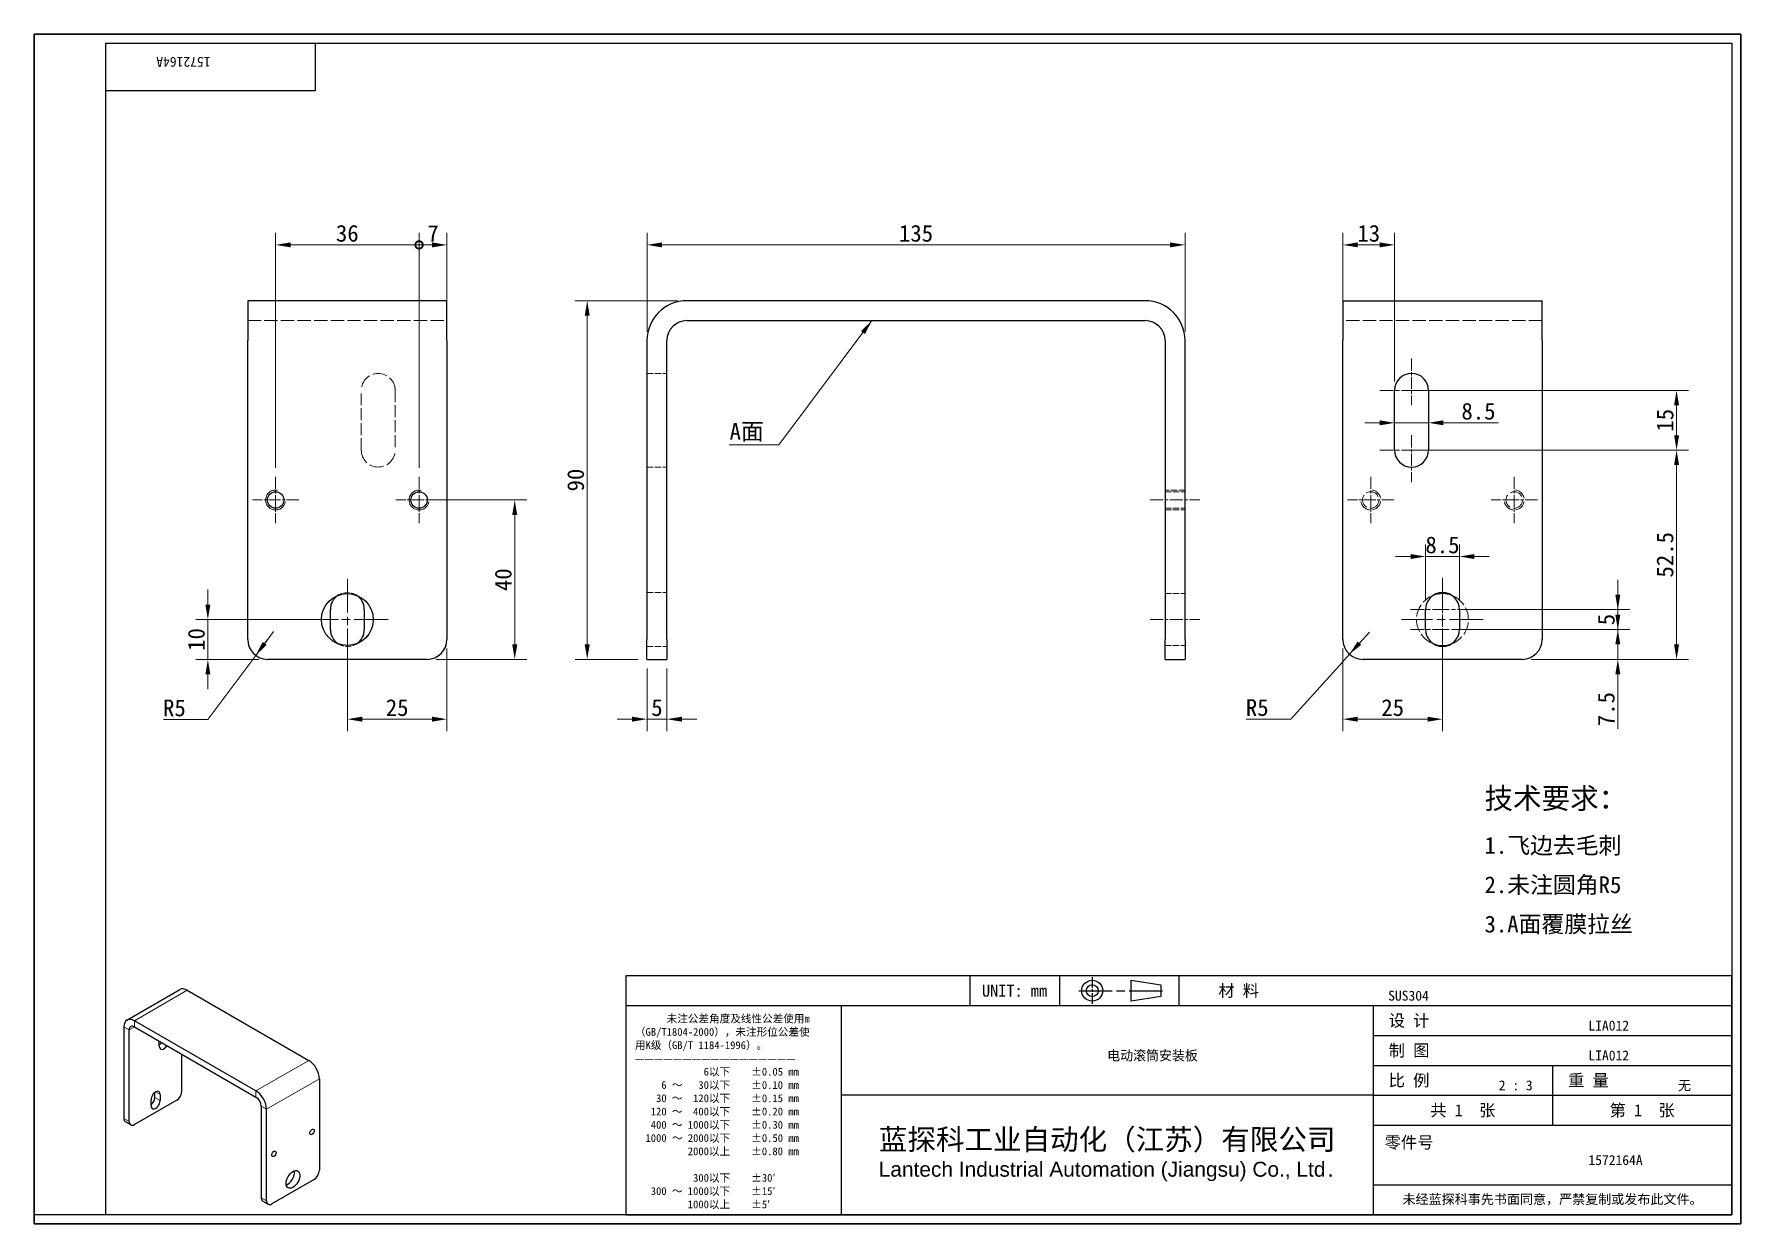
# Model space of a CAD drawing. Header units: millimetres. Extents: x 9 to 437, y 8 to 307.
import ezdxf
from ezdxf.enums import TextEntityAlignment as Align

# ---------------------------------------------------------------- set-up
doc = ezdxf.new("R2018")
doc.units = ezdxf.units.MM
doc.header["$LTSCALE"] = 1.5
doc.linetypes.add('CHAIN', pattern=[0.3543, 0.2362, -0.0295, 0.0591, -0.0295])
doc.linetypes.add('DASHED', pattern=[0.2067, 0.1654, -0.0413])
for name, color, linetype, lineweight in [('1', 7, 'Continuous', 18), ('可见 (ISO)', 7, 'Continuous', 25), ('可见窄的 (ISO)', 7, 'Continuous', 18), ('图框 (ISO)', 7, 'Continuous', 35), ('标题 (ISO)', 7, 'Continuous', 25)]:
    doc.layers.add(name, color=color, linetype=linetype, lineweight=lineweight)
for name, color, linetype, lineweight, true_color in [('中心标记 (ISO)', 1, 'CHAIN', 18, 0xff0000), ('中心线 (ISO)', 1, 'CHAIN', 18, 0xff0000), ('尺寸 (ISO)', 7, 'Continuous', 18, 0x008000), ('符号 (ISO)', 7, 'Continuous', 18, 0x008000), ('隐藏 (ISO)', 5, 'DASHED', 18, 0x0000ff)]:
    doc.layers.add(name, color=color, linetype=linetype, lineweight=lineweight, true_color=true_color)
doc.styles.get("Standard").update_dxf_attribs({"font": 'simfang.ttf'})
doc.styles.add('文本样式164', font='SimSun.ttf')
doc.styles.add('最新国标', font='simfang.ttf')
doc.styles.add('注释文本 (ISO)', font='simfang.ttf')
doc.dimstyles.new('默认 (GB)', dxfattribs={"dimscale": 1.5, "dimtxt": 2.8, "dimasz": 2.5, "dimexe": 2, "dimexo": 1.5, "dimgap": 0.5, "dimtad": 1, "dimtoh": 1, "dimdsep": 46, "dimtxsty": '最新国标', "dimcen": 0.09, "dimdle": 10, "dimclrd": 256, "dimclre": 256, "dimclrt": 256, "dimaunit": 1, "dimadec": 3, "dimazin": 2, "dimtfac": 0.535714, "dimtdec": 3, "dimtmove": 0, "dimatfit": 3, "dimfxl": 0, "dimtolj": 1, "dimlwd": -1, "dimlwe": -1, "dimarcsym": 0})
doc.dimstyles.new('默认 (GB)$7', dxfattribs={"dimscale": 1.5, "dimtxt": 2.8, "dimasz": 2.5, "dimexe": 2, "dimexo": 1.5, "dimgap": 0.5, "dimtad": 1, "dimtoh": 1, "dimdsep": 46, "dimtxsty": '最新国标', "dimcen": 0.09, "dimdle": 10, "dimclrd": 256, "dimclre": 256, "dimclrt": 256, "dimaunit": 1, "dimadec": 3, "dimazin": 2, "dimtfac": 0.535714, "dimtdec": 3, "dimtmove": 0, "dimatfit": 3, "dimfxl": 0, "dimtolj": 1, "dimlwd": -1, "dimlwe": -1, "dimarcsym": 0})

# ---------------------------------------------------------------- blocks, each defined once
blk = doc.blocks.new('图框 最新国标')
at = {"layer": '图框 (ISO)'}
for p, q in [((6, 7), (6, 204.5)), ((6, 204.5), (291.5, 204.5)), ((291.5, 204.5), (291.5, 5.5)), ((6, 7), (6, 5.5)), ((6, 7), (6, 5.5)), ((291.5, 5.5), (6, 5.5))]:
    blk.add_line(p, q, dxfattribs=at)
at = {"layer": '图框 (ISO)', "color": 7, "linetype": 'Continuous', "lineweight": 25}
for p, q in [((18, 203), (290, 203)), ((18, 7), (18, 203)), ((18, 203), (290, 203)), ((53, 203), (53, 195)), ((290, 203), (290, 7)), ((290, 203), (290, 7)), ((53, 195), (18, 195)), ((290, 7), (6, 7)), ((290, 7), (18, 7))]:
    blk.add_line(p, q, dxfattribs=at)
at = {"layer": '图框 (ISO)', "lineweight": 30}
blk.add_attdef('零件代号', text='', height=2.5, rotation=180, dxfattribs=at).set_placement((35.5, 199), align=Align.MIDDLE_CENTER)
blk = doc.blocks.new('标题栏 最新国标')
at = {"layer": '标题 (ISO)'}
for p, q in [((381.98, -183.84), (196.98, -183.84)), ((196.98, -183.84), (196.98, -223.84)), ((254.48, -183.84), (254.48, -188.84)), ((269.48, -183.84), (269.48, -188.84)), ((281.48, -188.09), (281.48, -184.59)), ((281.48, -184.59), (286.48, -185.34)), ((286.48, -185.34), (286.48, -187.34)), ((289.48, -183.84), (289.48, -188.84)), ((381.98, -223.84), (381.98, -183.84)), ((383.48, -183.84), (383.48, -225.34)), ((286.48, -187.34), (281.48, -188.09)), ((196.98, -188.84), (381.98, -188.84)), ((232.98, -188.84), (232.98, -223.84)), ((321.98, -188.84), (321.98, -223.84)), ((321.98, -193.84), (381.98, -193.84)), ((321.98, -198.84), (381.98, -198.84)), ((351.98, -198.84), (351.98, -208.84)), ((321.98, -203.84), (232.98, -203.84)), ((321.98, -203.84), (381.98, -203.84)), ((321.98, -208.84), (381.98, -208.84)), ((321.98, -218.84), (381.98, -218.84)), ((196.98, -223.84), (381.98, -223.84)), ((383.48, -225.34), (196.98, -225.34))]:
    blk.add_line(p, q, dxfattribs=at)
at = {"layer": '标题 (ISO)', "linetype": 'CHAIN', "ltscale": 5.000333}
blk.add_line((274.98, -184.09), (274.98, -188.59), dxfattribs=at)
at = {"layer": '标题 (ISO)', "linetype": 'CHAIN', "ltscale": 15.834605}
blk.add_line((272.73, -186.34), (286.98, -186.34), dxfattribs=at)
at = {"layer": '标题 (ISO)'}
for radius in [1.75, 1]:
    blk.add_circle((274.98, -186.34), radius, dxfattribs=at)
at = {"layer": '1', "style": '文本样式164'}
for s, p in [('UNIT: mm', (261.98, -186.34)), ('材 料', (299.48, -186.34)), ('设 计', (327.98, -191.34)), ('制 图', (327.98, -196.34)), ('比 例', (327.98, -201.34)), ('重 量', (357.98, -201.34)), ('共 1  张', (336.98, -206.34)), ('第 1  张', (366.98, -206.34))]:
    blk.add_text(s, height=2, dxfattribs=at).set_placement(p, align=Align.MIDDLE_CENTER)
at = {"layer": '标题 (ISO)', "style": '注释文本 (ISO)'}
for s, insert, char_height, attachment_point, line_spacing_factor in [('\\fSimSun|b0|i0;{\\H1.3000;      未注公差角度及线性公差使用m\\P}\\fSimSun|b0|i0;{\\H1.3000;（GB/T1804-2000），未注形位公差使\\P}\\fSimSun|b0|i0;{\\H1.3000;用K级（GB/T 1184-1996）。\\P}\\fSimSun|b0|i0;{\\H1.3000;—————————————————\\P}\\fSimSun|b0|i0;{\\H1.3000;             6以下    ±0.05 mm\\P}\\fSimSun|b0|i0;{\\H1.3000;     6 ～   30以下    ±0.10 mm\\P}\\fSimSun|b0|i0;{\\H1.3000;    30 ～  120以下    ±0.15 mm\\P}\\fSimSun|b0|i0;{\\H1.3000;   120 ～  400以下    ±0.20 mm\\P}\\fSimSun|b0|i0;{\\H1.3000;   400 ～ 1000以下    ±0.30 mm\\P}\\fSimSun|b0|i0;{\\H1.3000;  1000 ～ 2000以下    ±0.50 mm\\P}\\fSimSun|b0|i0;{\\H1.3000;          2000以上    ±0.80 mm\\P}\\fSimSun|b0|i0;{\\H1.3000;\\P}\\fSimSun|b0|i0;{\\H1.3000;           300以下    ±30′\\P}\\fSimSun|b0|i0;{\\H1.3000;   300 ～ 1000以下    ±15′\\P}\\fSimSun|b0|i0;{\\H1.3000;          1000以上    ±5′}', (198.48, -206.63), 1.3, 4, 1.023913), ('\\pxsm0.94;\\fMicrosoft YaHei|b0|i0;{\\H3.5000;蓝探科工业自动化（江苏）有限公司\\P}\\fArial|b0|i0;{\\H2.5000;Lantech Industrial Automation (Jiangsu) Co., Ltd}\\fFangSong|b0|i0;{\\H2.5000;.}', (277.48, -213.84), 2, 5, 0.978695)]:
    blk.add_mtext(s, dxfattribs=dict(at, insert=insert, char_height=char_height, attachment_point=attachment_point, line_spacing_factor=line_spacing_factor))
at = {"layer": '标题 (ISO)', "attachment_point": 5, "style": '注释文本 (ISO)'}
for s, insert, char_height in [('\\fFangSong|b0|i0;零件号', (327.98, -211.84), 2), ('\\fSimSun|b0|i0;{\\H1.6000;未经蓝探科事先书面同意，严禁复制或发布此文件。}', (351.98, -221.34), 1.6)]:
    blk.add_mtext(s, dxfattribs=dict(at, insert=insert, char_height=char_height))
at = {"layer": '标题 (ISO)', "lineweight": 30, "flags": 104}
for tag, height, p in [('材料', 2, (324.48, -186.34)), ('设计人', 2, (357.98, -191.34)), ('库存编号', 3.5, (277.48, -196.34)), ('设计人', 2, (357.98, -196.34)), ('视图比例', 2, (342.98, -201.34)), ('质量\\P3;', 2, (372.98, -201.34)), ('零件代号', 3.5, (357.98, -213.84))]:
    blk.add_attdef(tag, text='', height=height, dxfattribs=at).set_placement(p, align=Align.MIDDLE_CENTER)
blk = doc.blocks.new('*D5')
at = {"layer": 'Defpoints', "color": 0, "transparency": 16777216}
for p in [(297.78, 253.87), (162.78, 229.87), (297.78, 229.87)]:
    blk.add_point(p, dxfattribs=at)
at = {"layer": '尺寸 (ISO)', "color": 116, "true_color": 0x00803f, "transparency": 16777216}
for p, q in [((162.78, 232.12), (162.78, 256.87)), ((166.53, 253.87), (294.03, 253.87)), ((297.78, 232.12), (297.78, 256.87))]:
    blk.add_line(p, q, dxfattribs=at)
for points in [[(166.53, 254.5), (166.53, 253.25), (162.78, 253.87)], [(294.03, 254.5), (294.03, 253.25), (297.78, 253.87)]]:
    blk.add_solid(points, dxfattribs=at)
at = {"layer": '尺寸 (ISO)', "transparency": 16777216, "insert": (230.28, 256.75), "char_height": 4.2, "attachment_point": 5, "style": '最新国标'}
blk.add_mtext('\\A1;135', dxfattribs=at)
blk = doc.blocks.new('*D6')
at = {"layer": 'Defpoints', "color": 0, "transparency": 16777216}
for p in [(162.78, 149.87), (167.78, 149.87), (167.78, 134.87)]:
    blk.add_point(p, dxfattribs=at)
at = {"layer": '尺寸 (ISO)', "color": 116, "true_color": 0x00803f, "transparency": 16777216}
for p, q in [((162.78, 147.62), (162.78, 131.87)), ((167.78, 147.62), (167.78, 131.87)), ((159.03, 134.87), (155.28, 134.87)), ((162.78, 134.87), (167.78, 134.87)), ((171.53, 134.87), (175.28, 134.87))]:
    blk.add_line(p, q, dxfattribs=at)
for points in [[(159.03, 135.5), (159.03, 134.25), (162.78, 134.87)], [(171.53, 135.5), (171.53, 134.25), (167.78, 134.87)]]:
    blk.add_solid(points, dxfattribs=at)
at = {"layer": '尺寸 (ISO)', "transparency": 16777216, "insert": (165.28, 137.75), "char_height": 4.2, "attachment_point": 5, "style": '最新国标'}
blk.add_mtext('\\A1;5', dxfattribs=at)
blk = doc.blocks.new('*D7')
at = {"layer": 'Defpoints', "color": 0, "transparency": 16777216}
for p in [(172.78, 239.87), (147.78, 149.87), (162.78, 149.87)]:
    blk.add_point(p, dxfattribs=at)
at = {"layer": '尺寸 (ISO)', "color": 116, "true_color": 0x00803f, "transparency": 16777216}
for p, q in [((170.53, 239.87), (144.78, 239.87)), ((147.78, 236.12), (147.78, 153.62)), ((160.53, 149.87), (144.78, 149.87))]:
    blk.add_line(p, q, dxfattribs=at)
for points in [[(147.15, 236.12), (148.4, 236.12), (147.78, 239.87)], [(147.15, 153.62), (148.4, 153.62), (147.78, 149.87)]]:
    blk.add_solid(points, dxfattribs=at)
at = {"layer": '尺寸 (ISO)', "transparency": 16777216, "insert": (144.9, 194.87), "char_height": 4.2, "attachment_point": 5, "rotation": 90, "style": '最新国标'}
blk.add_mtext('\\A1;90', dxfattribs=at)
blk = doc.blocks.new('_DotSmall')
at = {"color": 0, "linetype": 'ByBlock', "const_width": 0.5}
blk.add_lwpolyline([(-0.0625, 0, 1), (0.0625, 0, 1)], format="xyb", close=True, dxfattribs=at)
blk = doc.blocks.new('*D8')
at = {"layer": 'Defpoints', "color": 0, "transparency": 16777216}
for p in [(105.59, 253.87), (69.59, 195.69), (105.59, 195.69)]:
    blk.add_point(p, dxfattribs=at)
at = {"layer": '尺寸 (ISO)', "color": 116, "true_color": 0x00803f, "transparency": 16777216}
for p, q in [((69.59, 197.94), (69.59, 256.87)), ((73.34, 253.87), (105.59, 253.87)), ((105.59, 197.94), (105.59, 256.87))]:
    blk.add_line(p, q, dxfattribs=at)
blk.add_solid([(73.34, 254.5), (73.34, 253.25), (69.59, 253.87)], dxfattribs=at)
at = {"layer": '尺寸 (ISO)', "color": 116, "true_color": 0x00803f, "transparency": 16777216, "xscale": 3.75, "yscale": 3.75, "zscale": 3.75}
blk.add_blockref('_DotSmall', (105.59, 253.87), dxfattribs=at)
at = {"layer": '尺寸 (ISO)', "transparency": 16777216, "insert": (87.58, 256.75), "char_height": 4.2, "attachment_point": 5, "style": '最新国标'}
blk.add_mtext('\\A1;36', dxfattribs=at)
blk = doc.blocks.new('*D10')
at = {"layer": 'Defpoints', "color": 0, "transparency": 16777216}
for p in [(112.59, 253.87), (112.59, 229.87), (105.59, 195.69)]:
    blk.add_point(p, dxfattribs=at)
at = {"layer": '尺寸 (ISO)', "color": 116, "true_color": 0x00803f, "transparency": 16777216}
for p, q in [((105.59, 197.94), (105.59, 256.87)), ((105.59, 253.87), (108.84, 253.87)), ((112.59, 232.12), (112.59, 256.87))]:
    blk.add_line(p, q, dxfattribs=at)
blk.add_solid([(108.84, 254.5), (108.84, 253.25), (112.59, 253.87)], dxfattribs=at)
at = {"layer": '尺寸 (ISO)', "color": 116, "true_color": 0x00803f, "transparency": 16777216, "xscale": 3.75, "yscale": 3.75, "zscale": 3.75, "rotation": 180}
blk.add_blockref('_DotSmall', (105.59, 253.87), dxfattribs=at)
at = {"layer": '尺寸 (ISO)', "transparency": 16777216, "insert": (109.11, 256.75), "char_height": 4.2, "attachment_point": 5, "style": '最新国标'}
blk.add_mtext('\\A1;7', dxfattribs=at)
blk = doc.blocks.new('*D11')
at = {"layer": 'Defpoints', "color": 0, "transparency": 16777216}
for p in [(105.59, 189.87), (129.59, 189.87), (107.59, 149.87)]:
    blk.add_point(p, dxfattribs=at)
at = {"layer": '尺寸 (ISO)', "color": 116, "true_color": 0x00803f, "transparency": 16777216}
for p, q in [((107.84, 189.87), (132.59, 189.87)), ((129.59, 153.62), (129.59, 186.12)), ((109.84, 149.87), (132.59, 149.87))]:
    blk.add_line(p, q, dxfattribs=at)
for points in [[(128.97, 186.12), (130.22, 186.12), (129.59, 189.87)], [(128.97, 153.62), (130.22, 153.62), (129.59, 149.87)]]:
    blk.add_solid(points, dxfattribs=at)
at = {"layer": '尺寸 (ISO)', "transparency": 16777216, "insert": (126.72, 169.87), "char_height": 4.2, "attachment_point": 5, "rotation": 90, "style": '最新国标'}
blk.add_mtext('\\A1;40', dxfattribs=at)
blk = doc.blocks.new('*D12')
at = {"layer": 'Defpoints', "color": 0, "transparency": 16777216}
for p in [(87.59, 159.87), (52.59, 149.87), (67.59, 149.87)]:
    blk.add_point(p, dxfattribs=at)
at = {"layer": '尺寸 (ISO)', "color": 116, "true_color": 0x00803f, "transparency": 16777216}
for p, q in [((52.59, 163.62), (52.59, 167.37)), ((85.34, 159.87), (49.59, 159.87)), ((52.59, 159.87), (52.59, 156.12)), ((52.59, 156.12), (52.59, 153.62)), ((52.59, 149.87), (52.59, 153.62)), ((65.34, 149.87), (49.59, 149.87)), ((52.59, 146.12), (52.59, 142.37))]:
    blk.add_line(p, q, dxfattribs=at)
for points in [[(51.97, 163.62), (53.22, 163.62), (52.59, 159.87)], [(51.97, 146.12), (53.22, 146.12), (52.59, 149.87)]]:
    blk.add_solid(points, dxfattribs=at)
at = {"layer": '尺寸 (ISO)', "transparency": 16777216, "insert": (49.72, 154.87), "char_height": 4.2, "attachment_point": 5, "rotation": 90, "style": '最新国标'}
blk.add_mtext('\\A1;10', dxfattribs=at)
blk = doc.blocks.new('*D13')
at = {"layer": 'Defpoints', "color": 0, "transparency": 16777216}
for p in [(87.59, 159.87), (112.59, 154.87), (112.59, 134.87)]:
    blk.add_point(p, dxfattribs=at)
at = {"layer": '尺寸 (ISO)', "color": 116, "true_color": 0x00803f, "transparency": 16777216}
for p, q in [((87.59, 157.62), (87.59, 131.87)), ((112.59, 152.62), (112.59, 131.87)), ((91.34, 134.87), (108.84, 134.87))]:
    blk.add_line(p, q, dxfattribs=at)
for points in [[(91.34, 135.5), (91.34, 134.25), (87.59, 134.87)], [(108.84, 135.5), (108.84, 134.25), (112.59, 134.87)]]:
    blk.add_solid(points, dxfattribs=at)
at = {"layer": '尺寸 (ISO)', "transparency": 16777216, "insert": (100.09, 137.75), "char_height": 4.2, "attachment_point": 5, "style": '最新国标'}
blk.add_mtext('\\A1;25', dxfattribs=at)
blk = doc.blocks.new('*D14')
at = {"layer": 'Defpoints', "color": 0, "transparency": 16777216}
for p in [(337.38, 253.87), (337.38, 229.87), (350.38, 217.37)]:
    blk.add_point(p, dxfattribs=at)
at = {"layer": '尺寸 (ISO)', "color": 116, "true_color": 0x00803f, "transparency": 16777216}
for p, q in [((337.38, 232.12), (337.38, 256.87)), ((346.63, 253.87), (341.13, 253.87)), ((350.38, 219.62), (350.38, 256.87))]:
    blk.add_line(p, q, dxfattribs=at)
for points in [[(341.13, 254.5), (341.13, 253.25), (337.38, 253.87)], [(346.63, 254.5), (346.63, 253.25), (350.38, 253.87)]]:
    blk.add_solid(points, dxfattribs=at)
at = {"layer": '尺寸 (ISO)', "transparency": 16777216, "insert": (343.88, 256.75), "char_height": 4.2, "attachment_point": 5, "style": '最新国标'}
blk.add_mtext('\\A1;13', dxfattribs=at)
blk = doc.blocks.new('*D15')
at = {"layer": 'Defpoints', "color": 0, "transparency": 16777216}
for p in [(337.38, 154.87), (362.38, 157.37), (337.38, 134.87)]:
    blk.add_point(p, dxfattribs=at)
at = {"layer": '尺寸 (ISO)', "color": 116, "true_color": 0x00803f, "transparency": 16777216}
for p, q in [((362.38, 155.12), (362.38, 131.87)), ((337.38, 152.62), (337.38, 131.87)), ((358.63, 134.87), (341.13, 134.87))]:
    blk.add_line(p, q, dxfattribs=at)
for points in [[(341.13, 135.5), (341.13, 134.25), (337.38, 134.87)], [(358.63, 135.5), (358.63, 134.25), (362.38, 134.87)]]:
    blk.add_solid(points, dxfattribs=at)
at = {"layer": '尺寸 (ISO)', "transparency": 16777216, "insert": (349.88, 137.75), "char_height": 4.2, "attachment_point": 5, "style": '最新国标'}
blk.add_mtext('\\A1;25', dxfattribs=at)
blk = doc.blocks.new('*D16')
at = {"layer": 'Defpoints', "color": 0, "transparency": 16777216}
for p in [(362.38, 157.37), (406.38, 157.37), (382.38, 149.87)]:
    blk.add_point(p, dxfattribs=at)
at = {"layer": '尺寸 (ISO)', "color": 116, "true_color": 0x00803f, "transparency": 16777216}
for p, q in [((406.38, 161.12), (406.38, 164.87)), ((364.63, 157.37), (409.38, 157.37)), ((406.38, 157.37), (406.38, 149.87)), ((384.63, 149.87), (409.38, 149.87)), ((406.38, 146.12), (406.38, 132.43))]:
    blk.add_line(p, q, dxfattribs=at)
for points in [[(405.75, 161.12), (407, 161.12), (406.38, 157.37)], [(405.75, 146.12), (407, 146.12), (406.38, 149.87)]]:
    blk.add_solid(points, dxfattribs=at)
at = {"layer": '尺寸 (ISO)', "transparency": 16777216, "insert": (403.49, 137.4), "char_height": 4.2, "attachment_point": 5, "rotation": 90, "style": '最新国标'}
blk.add_mtext('\\A1;7.5', dxfattribs=at)
blk = doc.blocks.new('*D17')
at = {"layer": 'Defpoints', "color": 0, "transparency": 16777216}
for p in [(366.63, 162.37), (366.63, 157.37), (406.38, 157.37)]:
    blk.add_point(p, dxfattribs=at)
at = {"layer": '尺寸 (ISO)', "color": 116, "true_color": 0x00803f, "transparency": 16777216}
for p, q in [((406.38, 166.12), (406.38, 169.87)), ((368.88, 162.37), (409.38, 162.37)), ((406.38, 162.37), (406.38, 157.37)), ((368.88, 157.37), (409.38, 157.37)), ((406.38, 153.62), (406.38, 149.87))]:
    blk.add_line(p, q, dxfattribs=at)
for points in [[(405.75, 166.12), (407, 166.12), (406.38, 162.37)], [(405.75, 153.62), (407, 153.62), (406.38, 157.37)]]:
    blk.add_solid(points, dxfattribs=at)
at = {"layer": '尺寸 (ISO)', "transparency": 16777216, "insert": (403.5, 159.87), "char_height": 4.2, "attachment_point": 5, "rotation": 90, "style": '最新国标'}
blk.add_mtext('\\A1;5', dxfattribs=at)
blk = doc.blocks.new('*D18')
at = {"layer": 'Defpoints', "color": 0, "transparency": 16777216}
for p in [(354.63, 202.37), (382.38, 149.87), (421.12, 149.87)]:
    blk.add_point(p, dxfattribs=at)
at = {"layer": '尺寸 (ISO)', "color": 116, "true_color": 0x00803f, "transparency": 16777216}
for p, q in [((356.88, 202.37), (424.12, 202.37)), ((421.12, 198.62), (421.12, 153.62)), ((384.63, 149.87), (424.12, 149.87))]:
    blk.add_line(p, q, dxfattribs=at)
for points in [[(420.49, 198.62), (421.74, 198.62), (421.12, 202.37)], [(420.49, 153.62), (421.74, 153.62), (421.12, 149.87)]]:
    blk.add_solid(points, dxfattribs=at)
at = {"layer": '尺寸 (ISO)', "transparency": 16777216, "insert": (418.23, 176.12), "char_height": 4.2, "attachment_point": 5, "rotation": 90, "style": '最新国标'}
blk.add_mtext('\\A1;52.5', dxfattribs=at)
blk = doc.blocks.new('*D19')
at = {"layer": 'Defpoints', "color": 0, "transparency": 16777216}
for p in [(350.38, 217.37), (421.12, 217.37), (350.38, 202.37)]:
    blk.add_point(p, dxfattribs=at)
at = {"layer": '尺寸 (ISO)', "color": 116, "true_color": 0x00803f, "transparency": 16777216}
for p, q in [((352.63, 217.37), (424.12, 217.37)), ((421.12, 206.12), (421.12, 213.62)), ((352.63, 202.37), (424.12, 202.37))]:
    blk.add_line(p, q, dxfattribs=at)
for points in [[(420.49, 213.62), (421.74, 213.62), (421.12, 217.37)], [(420.49, 206.12), (421.74, 206.12), (421.12, 202.37)]]:
    blk.add_solid(points, dxfattribs=at)
at = {"layer": '尺寸 (ISO)', "transparency": 16777216, "insert": (418.25, 209.87), "char_height": 4.2, "attachment_point": 5, "rotation": 90, "style": '最新国标'}
blk.add_mtext('\\A1;15', dxfattribs=at)
blk = doc.blocks.new('*D20')
at = {"layer": 'Defpoints', "color": 0, "transparency": 16777216}
for p in [(350.38, 209.23), (358.88, 209.23), (358.88, 209.23)]:
    blk.add_point(p, dxfattribs=at)
at = {"layer": '尺寸 (ISO)', "color": 116, "true_color": 0x00803f, "transparency": 16777216}
for p, q in [((346.63, 209.23), (342.88, 209.23)), ((350.38, 209.23), (358.88, 209.23)), ((362.63, 209.23), (376.45, 209.23))]:
    blk.add_line(p, q, dxfattribs=at)
for points in [[(346.63, 209.86), (346.63, 208.61), (350.38, 209.23)], [(362.63, 209.86), (362.63, 208.61), (358.88, 209.23)]]:
    blk.add_solid(points, dxfattribs=at)
at = {"layer": '尺寸 (ISO)', "transparency": 16777216, "insert": (371.41, 212.12), "char_height": 4.2, "attachment_point": 5, "style": '最新国标'}
blk.add_mtext('\\A1;8.5', dxfattribs=at)
blk = doc.blocks.new('*D21')
at = {"layer": 'Defpoints', "color": 0, "transparency": 16777216}
for p in [(366.63, 175.68), (358.13, 162.37), (366.63, 162.37)]:
    blk.add_point(p, dxfattribs=at)
at = {"layer": '尺寸 (ISO)', "color": 116, "true_color": 0x00803f, "transparency": 16777216}
for p, q in [((354.38, 175.68), (350.63, 175.68)), ((358.13, 164.62), (358.13, 178.68)), ((358.13, 175.68), (366.63, 175.68)), ((366.63, 164.62), (366.63, 178.68)), ((370.38, 175.68), (374.13, 175.68))]:
    blk.add_line(p, q, dxfattribs=at)
for points in [[(354.38, 176.31), (354.38, 175.06), (358.13, 175.68)], [(370.38, 176.31), (370.38, 175.06), (366.63, 175.68)]]:
    blk.add_solid(points, dxfattribs=at)
at = {"layer": '尺寸 (ISO)', "transparency": 16777216, "insert": (362.38, 178.57), "char_height": 4.2, "attachment_point": 5, "style": '最新国标'}
blk.add_mtext('\\A1;8.5', dxfattribs=at)
blk = doc.blocks.new('*D22')
at = {"layer": 'Defpoints', "color": 0, "transparency": 16777216}
for p in [(67.59, 154.87), (64.6, 150.87)]:
    blk.add_point(p, dxfattribs=at)
at = {"layer": '尺寸 (ISO)', "color": 116, "true_color": 0x00803f, "transparency": 16777216}
for p, q in [((67.59, 154.87), (64.6, 150.87)), ((66.85, 153.87), (69.09, 156.88)), ((64.6, 150.87), (62.36, 147.86)), ((52.59, 134.79), (62.36, 147.86)), ((41.42, 134.79), (52.59, 134.79))]:
    blk.add_line(p, q, dxfattribs=at)
blk.add_solid([(66.34, 154.25), (67.35, 153.5), (64.6, 150.87)], dxfattribs=at)
at = {"layer": '尺寸 (ISO)', "transparency": 16777216, "insert": (44.2, 137.67), "char_height": 4.2, "attachment_point": 5, "style": '最新国标'}
blk.add_mtext('\\A1;R5', dxfattribs=at)
blk = doc.blocks.new('*D23')
at = {"layer": 'Defpoints', "color": 0, "transparency": 16777216}
for p in [(342.38, 154.87), (339.02, 151.17)]:
    blk.add_point(p, dxfattribs=at)
at = {"layer": '尺寸 (ISO)', "color": 116, "true_color": 0x00803f, "transparency": 16777216}
for p, q in [((342.38, 154.87), (339.02, 151.17)), ((341.54, 153.95), (344.06, 156.73)), ((339.02, 151.17), (336.51, 148.38)), ((324.29, 134.87), (336.51, 148.38)), ((313.11, 134.87), (324.29, 134.87))]:
    blk.add_line(p, q, dxfattribs=at)
blk.add_solid([(341.08, 154.37), (342, 153.53), (339.02, 151.17)], dxfattribs=at)
at = {"layer": '尺寸 (ISO)', "transparency": 16777216, "insert": (315.9, 137.75), "char_height": 4.2, "attachment_point": 5, "style": '最新国标'}
blk.add_mtext('\\A1;R5', dxfattribs=at)

msp = doc.modelspace()

# ---------------------------------------------------------------- linework, layer by layer
at = {"layer": '中心标记 (ISO)', "ltscale": 8.704358}
for p, q in [((354.629, 225.374), (354.629, 213.624)), ((354.629, 206.124), (354.629, 194.374)), ((362.379, 170.374), (362.379, 158.624)), ((362.379, 161.124), (362.379, 149.374))]:
    msp.add_line(p, q, dxfattribs=at)
at = {"layer": '中心标记 (ISO)', "ltscale": 11.852779}
for p, q in [((362.629, 217.374), (346.629, 217.374)), ((362.629, 202.374), (346.629, 202.374)), ((370.379, 162.374), (354.379, 162.374)), ((370.379, 157.374), (354.379, 157.374))]:
    msp.add_line(p, q, dxfattribs=at)
at = {"layer": '中心标记 (ISO)', "ltscale": 8.618424}
for p, q in [((69.593, 195.691), (69.593, 184.057)), ((105.593, 195.691), (105.593, 184.057)), ((344.379, 195.691), (344.379, 184.057)), ((380.379, 195.691), (380.379, 184.057)), ((75.41, 189.874), (63.776, 189.874)), ((111.41, 189.874), (99.776, 189.874)), ((350.196, 189.874), (338.562, 189.874)), ((386.196, 189.874), (374.562, 189.874))]:
    msp.add_line(p, q, dxfattribs=at)
at = {"layer": '中心标记 (ISO)', "ltscale": 23.990969}
for p, q in [((87.593, 170.124), (87.593, 149.624)), ((362.379, 170.124), (362.379, 149.624)), ((97.843, 159.874), (77.343, 159.874)), ((372.629, 159.874), (352.129, 159.874))]:
    msp.add_line(p, q, dxfattribs=at)
at = {"layer": '中心线 (ISO)', "ltscale": 9.259962}
for p, q in [((289.027, 189.874), (301.527, 189.874)), ((289.027, 159.874), (301.527, 159.874))]:
    msp.add_line(p, q, dxfattribs=at)
at = {"layer": '可见 (ISO)'}
for p, q in [((62.593, 239.874), (62.593, 229.874)), ((112.593, 239.874), (62.593, 239.874)), ((112.593, 229.874), (112.593, 239.874)), ((287.777, 239.874), (172.777, 239.874)), ((337.379, 239.874), (387.379, 239.874)), ((337.379, 239.874), (337.379, 229.874)), ((387.379, 229.874), (387.379, 239.874)), ((172.777, 234.874), (287.777, 234.874)), ((62.593, 154.874), (62.593, 229.874)), ((112.593, 229.874), (112.593, 154.874)), ((162.777, 229.874), (162.777, 154.874)), ((167.777, 154.874), (167.777, 229.874)), ((292.777, 229.874), (292.777, 154.874)), ((297.777, 154.874), (297.777, 229.874)), ((337.379, 154.874), (337.379, 229.874)), ((387.379, 229.874), (387.379, 154.874)), ((350.379, 202.374), (350.379, 217.374)), ((358.879, 217.374), (358.879, 202.374)), ((83.343, 157.374), (83.343, 162.374)), ((91.843, 162.374), (91.843, 157.374)), ((358.129, 157.374), (358.129, 162.374)), ((366.629, 162.374), (366.629, 157.374)), ((162.777, 149.874), (162.777, 154.874)), ((167.777, 154.874), (167.777, 149.874)), ((292.777, 149.874), (292.777, 154.874)), ((297.777, 154.874), (297.777, 149.874)), ((107.593, 149.874), (67.593, 149.874)), ((162.777, 149.874), (167.777, 149.874)), ((292.777, 149.874), (297.777, 149.874)), ((382.379, 149.874), (342.379, 149.874)), ((32.293, 59.379), (45.552, 67.033)), ((47.427, 66.848), (77.921, 49.242)), ((31.517, 57.662), (31.517, 34.698)), ((32.843, 33.933), (32.843, 56.897)), ((64.662, 41.587), (34.168, 59.193)), ((34.168, 57.662), (64.662, 40.056)), ((40.4, 52.84), (40.4, 54.064)), ((46.101, 41.587), (46.101, 50.773)), ((80.572, 44.649), (80.572, 21.685)), ((44.775, 39.291), (34.168, 33.167)), ((38.345, 37.875), (38.345, 39.406)), ((39.273, 39.942), (39.273, 41.223)), ((40.599, 40.707), (40.599, 39.176)), ((65.988, 37.76), (65.988, 14.796)), ((67.314, 14.031), (67.314, 36.995)), ((33.231, 33.074), (31.905, 33.84)), ((79.247, 19.389), (68.64, 13.265)), ((66.377, 13.938), (67.702, 13.172))]:
    msp.add_line(p, q, dxfattribs=at)
for centre, radius in [((69.593, 189.874), 2.067), ((105.593, 189.874), 2.067), ((87.593, 159.874), 6.5)]:
    msp.add_circle(centre, radius, dxfattribs=at)
for centre, radius, start, end in [((172.777, 229.874), 10, 90, 180), ((287.777, 229.874), 10, 0, 90), ((172.777, 229.874), 5, 90, 180), ((287.777, 229.874), 5, 0, 90), ((354.629, 217.374), 4.25, 0, 180), ((354.629, 202.374), 4.25, 180, 0), ((87.593, 162.374), 4.25, 122.42248, 180), ((87.593, 162.374), 4.25, 0, 57.57752), ((362.379, 162.374), 4.25, 0, 180), ((362.379, 159.874), 6.5, 69.47813, 110.52187), ((67.593, 154.874), 5, 180, 270), ((87.593, 157.374), 4.25, 180, 237.57752), ((87.593, 157.374), 4.25, 302.42248, 0), ((107.593, 154.874), 5, 270, 0), ((342.379, 154.874), 5, 180, 270), ((362.379, 157.374), 4.25, 180, 0), ((382.379, 154.874), 5, 270, 0), ((362.379, 159.874), 6.5, 249.47813, 290.52187)]:
    msp.add_arc(centre, radius, start, end, dxfattribs=at)
for centre, major_axis, start_param, end_param in [((47.427, 63.786), (-1.875, 3.248), 5.4977871, 6.2831853), ((34.168, 56.131), (-1.875, 3.248), 5.4977871, 7.0685835), ((34.168, 56.131), (-0.937, 1.624), 5.4977871, 7.0685835), ((40.201, 54.256), (0.797, 1.38), 4.1043904, 4.6707825), ((41.527, 53.49), (-0.797, -1.38), 5.4977871, 7.8123751), ((77.921, 46.18), (1.875, -3.248), 0.7853982, 2.3561945), ((39.472, 40.056), (0.797, 1.38), 5.4977871, 8.6393798), ((38.146, 39.291), (0.797, 1.38), 4.1043904, 5.4977871), ((39.472, 38.526), (-0.797, -1.38), 5.4977871, 8.6393798), ((44.775, 40.822), (-0.938, -1.624), 0.7853982, 2.3561945), ((64.662, 38.526), (-1.875, 3.248), 3.9269908, 5.4977871), ((64.662, 38.526), (0.937, -1.624), 0.7853982, 2.3561945), ((32.843, 35.464), (-0.937, -1.624), 5.4977871, 6.2831853), ((34.168, 34.698), (-0.937, -1.624), 5.4977871, 7.0685835), ((72.617, 20.154), (1.219, 2.111), 3.7167041, 5.7080739), ((79.247, 20.92), (-0.938, -1.624), 0.7853982, 2.3561945), ((67.314, 15.562), (-0.938, -1.624), 5.4977871, 6.2831853), ((68.64, 14.796), (-0.938, -1.624), 5.4977871, 7.0685835)]:
    msp.add_ellipse(centre, major_axis=major_axis, ratio=0.5773503, start_param=start_param, end_param=end_param, dxfattribs=at)
for centre, major_axis in [((78.716, 31.33), (-0.388, -0.671)), ((69.17, 25.819), (-0.388, -0.671)), ((73.943, 19.389), (-1.219, -2.111))]:
    msp.add_ellipse(centre, major_axis=major_axis, ratio=0.5773503, dxfattribs=at)
at = {"layer": '可见窄的 (ISO)'}
for p, q in [((47.427, 66.848), (34.168, 59.193)), ((31.517, 57.662), (32.843, 56.897)), ((32.843, 56.897), (34.168, 57.662)), ((34.168, 59.193), (34.168, 57.662)), ((77.921, 49.242), (64.662, 41.587)), ((80.572, 44.649), (67.314, 36.995)), ((39.273, 39.942), (40.599, 39.176)), ((39.472, 41.358), (40.599, 40.707)), ((64.662, 41.587), (64.662, 40.056)), ((32.843, 33.933), (31.517, 34.698)), ((67.314, 36.995), (65.988, 37.76)), ((67.314, 14.031), (65.988, 14.796))]:
    msp.add_line(p, q, dxfattribs=at)
for centre in [(69.593, 189.874), (105.593, 189.874)]:
    msp.add_arc(centre, 2.5, 80, 350, dxfattribs=at)
at = {"layer": '隐藏 (ISO)', "ltscale": 13.438693}
for p, q in [((62.593, 234.874), (112.593, 234.874)), ((387.379, 234.874), (337.379, 234.874))]:
    msp.add_line(p, q, dxfattribs=at)
at = {"layer": '隐藏 (ISO)', "ltscale": 6.348889}
for p, q in [((162.777, 221.624), (167.777, 221.624)), ((162.777, 198.124), (167.777, 198.124)), ((297.777, 192.374), (292.777, 192.374)), ((292.777, 191.941), (297.777, 191.941)), ((292.777, 187.807), (297.777, 187.807)), ((292.777, 187.374), (297.777, 187.374)), ((162.777, 166.624), (167.777, 166.624)), ((292.777, 166.374), (297.777, 166.374)), ((162.777, 153.124), (167.777, 153.124)), ((292.777, 153.374), (297.777, 153.374))]:
    msp.add_line(p, q, dxfattribs=at)
at = {"layer": '隐藏 (ISO)', "ltscale": 12.094824}
for p, q in [((91.093, 202.374), (91.093, 217.374)), ((99.593, 217.374), (99.593, 202.374))]:
    msp.add_line(p, q, dxfattribs=at)
at = {"layer": '隐藏 (ISO)', "ltscale": 13.962634}
for centre in [(344.379, 189.874), (380.379, 189.874)]:
    msp.add_circle(centre, 2.067, dxfattribs=at)
at = {"layer": '隐藏 (ISO)', "ltscale": 14.354425}
for centre, start, end in [((95.343, 217.374), 0, 180), ((95.343, 202.374), 180, 0)]:
    msp.add_arc(centre, 4.25, start, end, dxfattribs=at)
at = {"layer": '隐藏 (ISO)', "ltscale": 12.665669}
for centre in [(344.379, 189.874), (380.379, 189.874)]:
    msp.add_arc(centre, 2.5, 190, 100, dxfattribs=at)
at = {"layer": '隐藏 (ISO)', "ltscale": 6.107591}
for centre, start, end in [((87.593, 162.374), 57.57752, 122.42248), ((87.593, 157.374), 237.57752, 302.42248)]:
    msp.add_arc(centre, 4.25, start, end, dxfattribs=at)
at = {"layer": '隐藏 (ISO)', "ltscale": 12.710924}
for start, end in [(110.52187, 249.47813), (290.52187, 69.47813)]:
    msp.add_arc((362.379, 159.874), 6.5, start, end, dxfattribs=at)

# ---------------------------------------------------------------- block references
ref = msp.add_blockref('图框 最新国标', (0, 0), dxfattribs=dict(xscale=1.5, yscale=1.5, zscale=1.5))
lines = msp.add_mtext('1572164A', dxfattribs={"layer": '图框 (ISO)', "insert": (53.25, 298.5), "char_height": 2.5, "attachment_point": 1, "rotation": 180})
ref.add_attrib('零件代号', '', (53.25, 298.5)).embed_mtext(lines)
ref = msp.add_blockref('标题栏 最新国标', (-137.974, 346.266), dxfattribs=dict(xscale=1.5, yscale=1.5, zscale=1.5))
lines = msp.add_mtext('1572164A', dxfattribs={"layer": '标题 (ISO)', "insert": (399, 25.5), "char_height": 2.5, "attachment_point": 1})
ref.add_attrib('零件代号', '', (399, 25.5), dxfattribs={"flags": 104}).embed_mtext(lines)
lines = msp.add_mtext('电动滚筒安装板', dxfattribs={"layer": '标题 (ISO)', "insert": (278.25, 51.75), "char_height": 2.5, "attachment_point": 1})
ref.add_attrib('库存编号', '', (278.25, 51.75), dxfattribs={"flags": 104}).embed_mtext(lines)
lines = msp.add_mtext('无', dxfattribs={"layer": '标题 (ISO)', "insert": (421.5, 44.25), "char_height": 2.5, "attachment_point": 1})
ref.add_attrib('质量\\P3;', '', (421.5, 44.25), dxfattribs={"flags": 104}).embed_mtext(lines)
lines = msp.add_mtext('2 : 3', dxfattribs={"layer": '标题 (ISO)', "insert": (376.5, 44.25), "char_height": 2.5, "attachment_point": 1})
ref.add_attrib('视图比例', '', (376.5, 44.25), dxfattribs={"flags": 104}).embed_mtext(lines)
lines = msp.add_mtext('LIA012', dxfattribs={"layer": '标题 (ISO)', "insert": (399, 59.25), "char_height": 2.5, "attachment_point": 1})
ref.add_attrib('设计人', '', (399, 59.25), dxfattribs={"flags": 104}).embed_mtext(lines)
lines = msp.add_mtext('LIA012', dxfattribs={"layer": '标题 (ISO)', "insert": (399, 51.75), "char_height": 2.5, "attachment_point": 1})
ref.add_attrib('设计人', '', (399, 51.75), dxfattribs={"flags": 104}).embed_mtext(lines)
lines = msp.add_mtext('SUS304', dxfattribs={"layer": '标题 (ISO)', "insert": (348.75, 66.75), "char_height": 2.5, "attachment_point": 1})
ref.add_attrib('材料', '', (348.75, 66.75), dxfattribs={"flags": 104}).embed_mtext(lines)

# ---------------------------------------------------------------- texts
at = {"layer": '符号 (ISO)', "insert": (192.084, 209.164), "char_height": 4.2, "width": 9.43158, "attachment_point": 3, "style": '最新国标'}
msp.add_mtext('\\fFangSong|b0|i0;A面', dxfattribs=at)
at = {"layer": '符号 (ISO)', "insert": (372.92, 99.272), "char_height": 3, "width": 40.87017, "attachment_point": 4, "line_spacing_factor": 1.305367, "style": '注释文本 (ISO)'}
msp.add_mtext('\\pxsm1.41;\\fFangSong|b0|i0;{\\H5.2500;技术要求：}\\fFangSong|b0|i0;{\\H4.2000;\\P}\\fFangSong|b0|i0;{\\H4.2000;1.飞边去毛刺\\P}\\fFangSong|b0|i0;{\\H4.2000;2.未注圆角R5\\P}\\fFangSong|b0|i0;{\\H4.2000;3.A面覆膜拉丝}', dxfattribs=at)

# ---------------------------------------------------------------- dimensions: what is measured, and where the dimension line sits
at = {"layer": '尺寸 (ISO)', "color": 116, "true_color": 0x00803f}
for base, p1, p2, angle, override, picture, middle in [((105.593, 253.874), (69.593, 195.691), (105.593, 195.691), 180, {"dimgap": 0.5, "dimtoh": 0, "dimdec": 2, "dimblk2": 'DotSmall', "dimsah": 1, "dimdle": 0, "dimtol": 0, "dimlim": 0, "dimtp": 0, "dimtm": 0, "dimtdec": 3, "dimtofl": 0, "dimatfit": 1}, '*D8', (87.578, 253.874)), ((112.593, 253.874), (105.593, 195.691), (112.593, 229.874), 180, {"dimgap": 0.5, "dimtoh": 0, "dimdec": 2, "dimblk1": 'DotSmall', "dimsah": 1, "dimdle": 0, "dimtol": 0, "dimlim": 0, "dimtp": 0, "dimtm": 0, "dimtdec": 3, "dimtofl": 1, "dimatfit": 1}, '*D10', (109.108, 253.874)), ((297.777, 253.874), (162.777, 229.874), (297.777, 229.874), 180, {"dimgap": 0.5, "dimtoh": 0, "dimdec": 2, "dimtol": 0, "dimlim": 0, "dimtp": 0, "dimtm": 0, "dimtdec": 3, "dimtofl": 0, "dimatfit": 1}, '*D5', (230.277, 253.874)), ((147.777, 149.874), (172.777, 239.874), (162.777, 149.874), 90, {"dimgap": 0.5, "dimtoh": 0, "dimdec": 2, "dimtol": 0, "dimlim": 0, "dimtp": 0, "dimtm": 0, "dimtdec": 3, "dimtofl": 0, "dimatfit": 1}, '*D7', (147.777, 194.874)), ((421.119, 217.374), (350.379, 202.374), (350.379, 217.374), 90, {"dimgap": 0.5, "dimtoh": 0, "dimdec": 2, "dimtol": 0, "dimlim": 0, "dimtp": 0, "dimtm": 0, "dimtdec": 3, "dimtofl": 0, "dimatfit": 1}, '*D19', (421.119, 209.874)), ((421.119, 149.874), (354.629, 202.374), (382.379, 149.874), 90, {"dimgap": 0.5, "dimtoh": 0, "dimdec": 2, "dimtol": 0, "dimlim": 0, "dimtp": 0, "dimtm": 0, "dimtdec": 3, "dimtofl": 0, "dimatfit": 1}, '*D18', (421.119, 176.124)), ((129.593, 189.874), (107.593, 149.874), (105.593, 189.874), 90, {"dimgap": 0.5, "dimtoh": 0, "dimdec": 2, "dimtol": 0, "dimlim": 0, "dimtp": 0, "dimtm": 0, "dimtdec": 3, "dimtofl": 0, "dimatfit": 1}, '*D11', (129.593, 169.874)), ((52.593, 149.874), (87.593, 159.874), (67.593, 149.874), 90, {"dimgap": 0.5, "dimtoh": 0, "dimdec": 2, "dimtol": 0, "dimlim": 0, "dimtp": 0, "dimtm": 0, "dimtdec": 3, "dimtofl": 0}, '*D12', (52.593, 154.874)), ((406.379, 157.374), (366.629, 162.374), (366.629, 157.374), 90, {"dimgap": 0.5, "dimtoh": 0, "dimdec": 2, "dimtol": 0, "dimlim": 0, "dimtp": 0, "dimtm": 0, "dimtdec": 3, "dimtofl": 1, "dimatfit": 1}, '*D17', (406.379, 159.874)), ((406.379, 157.374), (382.379, 149.874), (362.379, 157.374), 90, {"dimgap": 0.5, "dimtoh": 0, "dimdec": 2, "dimtol": 0, "dimlim": 0, "dimtp": 0, "dimtm": 0, "dimtdec": 3, "dimtofl": 1, "dimatfit": 1}, '*D16', (406.379, 137.4)), ((112.593, 134.874), (87.593, 159.874), (112.593, 154.874), 180, {"dimgap": 0.5, "dimtoh": 0, "dimdec": 2, "dimtol": 0, "dimlim": 0, "dimtp": 0, "dimtm": 0, "dimtdec": 3, "dimtofl": 0, "dimatfit": 1}, '*D13', (100.093, 134.874)), ((167.777, 134.874), (162.777, 149.874), (167.777, 149.874), 180, {"dimgap": 0.5, "dimtoh": 0, "dimdec": 2, "dimtol": 0, "dimlim": 0, "dimtp": 0, "dimtm": 0, "dimtdec": 3, "dimtofl": 1, "dimatfit": 1}, '*D6', (165.277, 134.874))]:
    dim = msp.add_linear_dim(base=base, p1=p1, p2=p2, angle=angle, dimstyle='默认 (GB)', override=override, dxfattribs=at)
    dim.commit()
    dim.dimension.update_dxf_attribs({"geometry": picture, "text_midpoint": middle, "dimtype": 160})
for base, p1, p2, override, picture, middle in [((337.379, 253.874), (350.379, 217.374), (337.379, 229.874), {"dimgap": 0.5, "dimtoh": 0, "dimdec": 2, "dimtol": 0, "dimlim": 0, "dimtp": 0, "dimtm": 0, "dimtdec": 3, "dimtofl": 0, "dimatfit": 1}, '*D14', (343.879, 253.874)), ((358.879, 209.235), (350.379, 209.235), (358.879, 209.235), {"dimgap": 0.5, "dimtoh": 0, "dimdec": 2, "dimse1": 1, "dimse2": 1, "dimtol": 0, "dimlim": 0, "dimtp": 0, "dimtm": 0, "dimtdec": 3, "dimtofl": 1, "dimatfit": 1}, '*D20', (371.413, 209.235)), ((366.629, 175.684), (358.129, 162.374), (366.629, 162.374), {"dimgap": 0.5, "dimtoh": 0, "dimdec": 2, "dimtol": 0, "dimlim": 0, "dimtp": 0, "dimtm": 0, "dimtdec": 3, "dimtofl": 1, "dimatfit": 1}, '*D21', (362.379, 175.684)), ((337.379, 134.874), (362.379, 157.374), (337.379, 154.874), {"dimgap": 0.5, "dimtoh": 0, "dimdec": 2, "dimtol": 0, "dimlim": 0, "dimtp": 0, "dimtm": 0, "dimtdec": 3, "dimtofl": 0, "dimatfit": 1}, '*D15', (349.879, 134.874))]:
    dim = msp.add_linear_dim(base=base, p1=p1, p2=p2, dimstyle='默认 (GB)', override=override, dxfattribs=at)
    dim.commit()
    dim.dimension.update_dxf_attribs({"geometry": picture, "text_midpoint": middle, "dimtype": 160})
for center, mpoint, picture, middle in [((67.593, 154.874), (64.601, 150.868), '*D22', (44.2, 134.791)), ((342.379, 154.874), (339.025, 151.166), '*D23', (315.896, 134.874))]:
    dim = msp.add_radius_dim(center=center, mpoint=mpoint, dimstyle='默认 (GB)', override={"dimgap": 0.5, "dimtih": 1, "dimdec": 2, "dimlfac": 1, "dimcen": 0, "dimtol": 0, "dimlim": 0, "dimtp": 0, "dimtm": 0, "dimtdec": 3}, dxfattribs=at)
    dim.commit()
    dim.dimension.update_dxf_attribs({"geometry": picture, "text_midpoint": middle, "dimtype": 164})

# ---------------------------------------------------------------- leaders
at = {"layer": '符号 (ISO)', "annotation_type": 0, "has_hookline": 1, "hookline_direction": 1, "text_width": 8.664}
msp.add_leader([(219.213, 234.874), (195.834, 203.686), (192.084, 203.686)], dimstyle='默认 (GB)$7', override={"dimgap": 0, "dimtad": 1}, dxfattribs=at)

doc.saveas('drawing.dxf')
